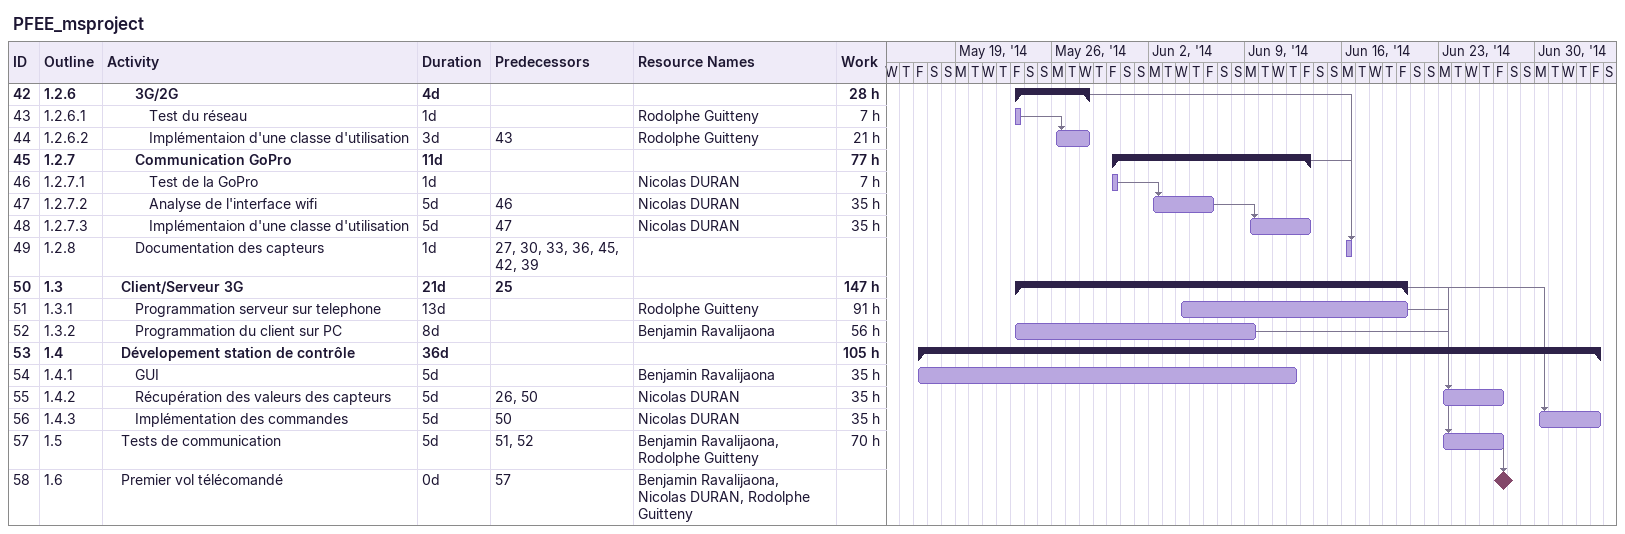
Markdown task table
PFEE_msproject

| ID | WBS | Task | Duration | Start | Finish | Predecessors | Resources | Work (h) |
|---|---|---|---|---|---|---|---|---|
| 42 | 1.2.6 | **3G/2G** | 4d | 2014-05-23 | 2014-05-28 |  |  | 28 |
| 43 | 1.2.6.1 | Test du réseau | 1d | 2014-05-23 | 2014-05-23 |  | Rodolphe Guitteny | 7 |
| 44 | 1.2.6.2 | Implémentaion d'une classe d'utilisation | 3d | 2014-05-26 | 2014-05-28 | 43 | Rodolphe Guitteny | 21 |
| 45 | 1.2.7 | **Communication GoPro** | 11d | 2014-05-30 | 2014-06-13 |  |  | 77 |
| 46 | 1.2.7.1 | Test de la GoPro | 1d | 2014-05-30 | 2014-05-30 |  | Nicolas DURAN | 7 |
| 47 | 1.2.7.2 | Analyse de l'interface wifi | 5d | 2014-06-02 | 2014-06-06 | 46 | Nicolas DURAN | 35 |
| 48 | 1.2.7.3 | Implémentaion d'une classe d'utilisation | 5d | 2014-06-09 | 2014-06-13 | 47 | Nicolas DURAN | 35 |
| 49 | 1.2.8 | Documentation des capteurs | 1d | 2014-06-16 | 2014-06-16 | 27, 30, 33, 36, 45, 42, 39 |  |  |
| 50 | 1.3 | **Client/Serveur 3G** | 21d | 2014-05-23 | 2014-06-20 | 25 |  | 147 |
| 51 | 1.3.1 | Programmation serveur sur telephone | 13d | 2014-06-04 | 2014-06-20 |  | Rodolphe Guitteny | 91 |
| 52 | 1.3.2 | Programmation du client sur PC | 8d | 2014-05-23 | 2014-06-09 |  | Benjamin Ravalijaona | 56 |
| 53 | 1.4 | **Dévelopement station de contrôle** | 36d | 2014-05-16 | 2014-07-04 |  |  | 105 |
| 54 | 1.4.1 | GUI | 5d | 2014-05-16 | 2014-06-12 |  | Benjamin Ravalijaona | 35 |
| 55 | 1.4.2 | Récupération des valeurs des capteurs | 5d | 2014-06-23 | 2014-06-27 | 26, 50 | Nicolas DURAN | 35 |
| 56 | 1.4.3 | Implémentation des commandes | 5d | 2014-06-30 | 2014-07-04 | 50 | Nicolas DURAN | 35 |
| 57 | 1.5 | Tests de communication | 5d | 2014-06-23 | 2014-06-27 | 51, 52 | Benjamin Ravalijaona, Rodolphe Guitteny | 70 |
| 58 | 1.6 | Premier vol télécomandé | 0d | 2014-06-27 | 2014-06-27 | 57 | Benjamin Ravalijaona, Nicolas DURAN, Rodolphe Guitteny |  |
